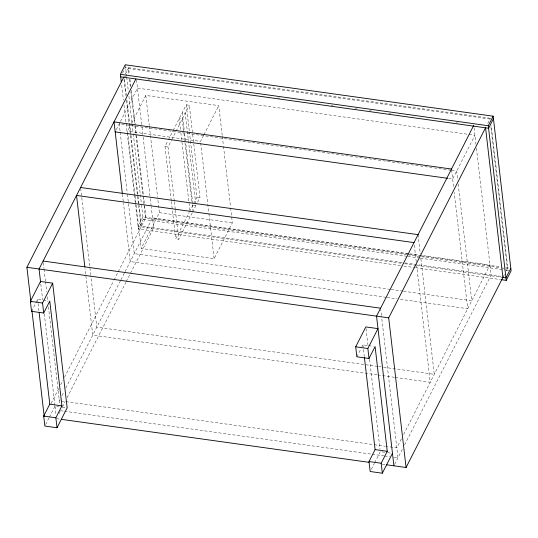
<?xml version="1.0" encoding="UTF-8"?>
<svg xmlns="http://www.w3.org/2000/svg" width="538" height="538" viewBox="0 0 538 538"><rect width="100%" height="100%" fill="white"/><g stroke="black" fill="none" stroke-linecap="round" stroke-linejoin="round"><path stroke-width="0.4" stroke-dasharray="2.69 2.02" d="M122.563 73.155L125.556 67.284L492.606 118.568M125.233 74.311L128.595 67.707L129.369 74.358M116.282 129.698L120.088 122.227M120.465 121.487L137.459 88.131L468.289 134.352M31.54 311.327L37.613 299.397L42.482 300.076M134.984 195.227L127.553 131.211L131.353 123.753M131.729 123.014L145.785 95.428L218.751 105.623L222.228 135.556M171.252 200.62L164.978 146.578L167.97 140.7M168.347 139.967L172.839 131.151M173.209 130.418L186.249 104.829L189.289 105.26L200.001 197.54L196.673 204.077M174.292 201.044L168.017 147.002L171.387 140.391M171.763 139.658L189.289 105.26M400.534 265.604L138.353 228.973L143.216 219.43L141.481 204.467M51.137 403.48L59.146 387.764M60.666 384.771L62.959 380.279M64.479 377.286L113.673 280.742M114.056 279.995L117.869 272.51M118.252 271.757L145.966 217.359L143.653 197.406M45.609 424.59L48.985 417.959M49.361 417.226L54.984 406.183L59.039 406.748M59.328 400.723L60.088 399.23M61.991 395.497L63.894 391.765M65.791 388.032L120.566 280.533M120.942 279.787L124.749 272.322M125.132 271.576L152.516 217.829L419.337 255.106M231.683 217.029L232.362 222.853L214.131 258.637L141.158 248.442L159.396 212.658L157.654 197.688M59.012 413.587L60.115 411.422M62.388 406.963L65.206 401.435M67.109 397.696L125.905 282.302M126.215 281.69L153.673 227.803L151.259 207.022M203.559 135.441L200.519 141.407L127.553 131.211M203.936 134.695L218.751 105.623M192.207 212.84L178.73 239.289L175.691 238.865L189.168 212.416M189.537 211.683L193.263 204.379M193.633 203.653L196.962 197.116L189.43 132.267M192.577 212.106L196.303 204.803M356.855 356.781L361.032 348.577M361.415 347.83L362.935 344.851L367.797 345.53M487.778 123.397L490.4 118.259M371.301 469.304L374.3 463.413M374.677 462.68L380.305 451.631L386.788 452.539M401.368 438.914L396.802 447.872L386.002 446.365M403.655 434.435L489.997 264.978L420.171 255.227M394.65 464.355L402.908 448.147M404.589 444.845L491.154 274.958L476.386 147.755M503.655 275.987L504.415 274.488M506.258 270.876L507.771 267.911L491.268 125.737M489.99 119.053L128.192 68.501L128.864 74.325M124.143 76.457L125.805 76.685M148.259 79.826L149.927 80.054M215.63 89.234L217.291 89.469M239.753 92.61L241.414 92.839M278.011 97.95L279.673 98.185M331.24 105.387L332.901 105.623M355.362 108.763L357.024 108.992M369.498 110.734L371.536 111.023M388.994 113.457L390.655 113.693M456.325 122.866L457.986 123.101M469.123 134.466L474.94 135.28L452.653 179.019L448.497 178.434M450.884 170.25L119.228 123.915L120.095 131.4M451.718 170.371L456.708 171.064L457.764 180.21M164.978 146.578L168.017 147.002M196.962 197.116L200.001 197.54M195.946 205.496L192.907 205.072L185.671 142.711M159.396 212.658L232.362 222.853M408.436 254.03L142.926 216.935L138.064 226.478L403.574 263.573M409.27 254.144L420.918 255.779M421.752 255.893L499.99 266.821M505.814 267.635L510.811 268.334M406.728 254.642L145.563 218.152L143.148 197.372M407.555 254.763L500.71 267.776M501.544 267.89L507.368 268.704L490.864 126.538M143.216 219.43L407.064 256.29M407.891 256.411L419.546 258.038M420.38 258.153L505.276 270.015M506.103 270.13L510.266 270.715M402.209 262.531L141.514 226.108L139.1 205.321M405.168 262.947L501.692 276.431M404.408 263.687L416.056 265.315M416.889 265.436L501.786 277.299M403.863 266.068L414.684 267.581M415.518 267.695L500.414 279.558M390.299 289.383L134.285 253.613L127.331 193.754M391.133 289.498L402.767 291.125M403.601 291.24L471.759 300.762L458.154 183.539M386.25 297.332L130.23 261.562L123.478 203.364M387.078 297.453L397.057 298.846M400.38 299.31L467.71 308.718L454.2 192.322M43.289 300.191L48.158 300.87M368.611 345.645L373.473 346.324M377.757 366.425L96.806 327.165L90.821 275.617M378.591 366.539L382.747 367.118M383.581 367.232L434.28 374.32L420.77 257.924M377.03 374.838L92.751 335.12L85.031 268.61M377.864 374.952L394.488 377.279M395.322 377.394L430.232 382.269L416.721 265.873M60.989 400.958L65.145 401.536M65.979 401.651L373.533 444.623M374.361 444.738L385.168 446.251M62.28 407.199L67.149 407.878M387.602 452.653L392.464 453.332M60.485 410.702L63.807 411.166M64.641 411.281L371.361 454.133M372.195 454.254L383.829 455.874M384.663 455.995L389.653 456.688M393.809 457.273L397.965 457.851L381.556 316.512M56.436 418.651L59.758 419.115M382.276 464.18L385.598 464.644M474.072 127.802L476.002 144.426M451.59 169.873L453.621 187.332M418.066 234.642L420.292 253.768M414.307 245.093L416.237 261.717M380.588 308.2L381.462 315.678M366.022 328.584L367.952 345.214M369.593 359.35L380.01 449.136M362.935 344.851L364.287 356.492M222.322 136.383L223.384 145.529M223.485 146.363L230.526 207.056M230.62 207.883L231.589 216.202M200.714 143.068L208.818 212.907M208.919 213.741L214.131 258.637M186.249 104.829L189.336 131.44M195.758 203.835L185.233 113.209L182.194 112.785L184.225 130.243M184.608 133.572L185.576 141.884M191.81 201.36L182.261 119.053L179.221 118.629L180.472 129.436M192.201 204.689L192.873 210.506M180.862 132.765L189.833 210.082M174.386 201.878L175.254 209.363M175.354 210.19L178.73 239.289M171.346 201.454L175.691 238.865M145.785 95.428L149.261 125.361M149.356 126.188L157.56 196.861M136.497 79.819L141.898 126.376M141.998 127.203L143.061 136.349M143.155 137.183L150.196 197.876M150.297 198.704L151.165 206.189M129.947 79.348L130.721 85.999M131.205 90.155L135.253 125.072M135.354 125.905L143.559 196.572M129.45 79.308L130.505 88.454M130.895 91.783L134.756 125.038M134.85 125.872L143.054 196.538M125.267 64.789L126.618 76.43M126.712 77.257L128.353 91.393M128.932 96.383L132.025 122.987M132.119 123.821L133.182 132.96M133.276 133.794L141.386 203.633M124.433 78.951L126.363 95.576M126.84 99.732L130.895 134.655M130.99 135.482L139.006 204.487M124.022 79.745L125.858 95.542M126.437 100.532L129.234 124.641M129.335 125.468L130.398 134.614M130.492 135.448L138.501 204.453M138.596 205.287L141.104 226.901M135.078 196.061L136.047 204.373M136.141 205.207L141.158 248.442M121.662 85.138L123.397 100.102M123.975 105.092L134.305 194.05M134.399 194.884L138.353 228.973M120.189 132.227L127.237 192.92M122.415 194.218L123.377 202.537M80.687 188.32L90.727 274.79M43.309 262.712L43.982 268.529M44.076 269.363L45.427 280.997M45.528 281.831L46.685 291.811M47.263 296.794L47.842 301.784M48.42 306.774L59.711 404.045M40.801 283.963L42.63 299.76M44.271 313.896L54.889 405.349M54.984 406.183L56.046 415.323M37.613 299.397L38.003 302.726M38.097 303.553L38.965 311.038"/><path stroke-width="0.81" d="M121.272 81.816L120.404 74.331L125.267 64.789L493.151 116.188L511.1 270.829L506.238 280.372L501.241 279.673M30.955 302.221L26.9 267.299L123.76 77.203M135.926 78.898L39.059 269L40.606 282.302M57.015 427.757L55.858 417.784L61.937 405.854L49.778 301.098L43.699 313.029L31.54 311.327L30.377 301.347L40.511 281.468L52.67 283.17L67.149 407.878L57.015 427.757L44.856 426.062L43.699 416.082L49.778 404.152L39.16 312.699M43.699 313.029L42.542 303.049L52.67 283.17M355.699 346.802L365.827 326.922L377.985 328.624L367.858 348.503L369.014 358.476L356.855 356.781L355.699 346.802L367.858 348.503M473.783 125.307L376.539 316.149L393.91 465.8M386.432 464.758L406.076 467.502L388.698 317.85L485.558 127.755L502.909 277.453M369.014 358.476L375.094 346.553L387.252 451.308L381.18 463.238L382.336 473.211L370.171 471.51L369.014 461.537L375.094 449.607L364.381 357.319M506.238 280.372L488.289 125.731L493.151 116.188M493.44 118.683L488.578 128.226L120.694 76.826M382.336 473.211L392.464 453.332M406.076 467.502L503.312 276.66M510.811 268.334L505.949 277.877L502.62 277.413M120.404 74.331L488.289 125.731M451.496 169.04L114.016 121.891L122.314 193.391M115.179 131.864L447.67 178.32M80.592 187.493L418.066 234.642M414.018 242.598L76.537 195.442L84.843 266.942M43.114 261.044L380.588 308.2M26.9 267.299L388.698 317.85M30.377 301.347L42.542 303.049M49.778 404.152L61.937 405.854M375.094 449.607L387.252 451.308M43.699 416.082L55.858 417.784M369.014 461.537L381.18 463.238M61.419 419.351L368.974 462.317M31.917 310.534L44.177 416.123"/></g></svg>
